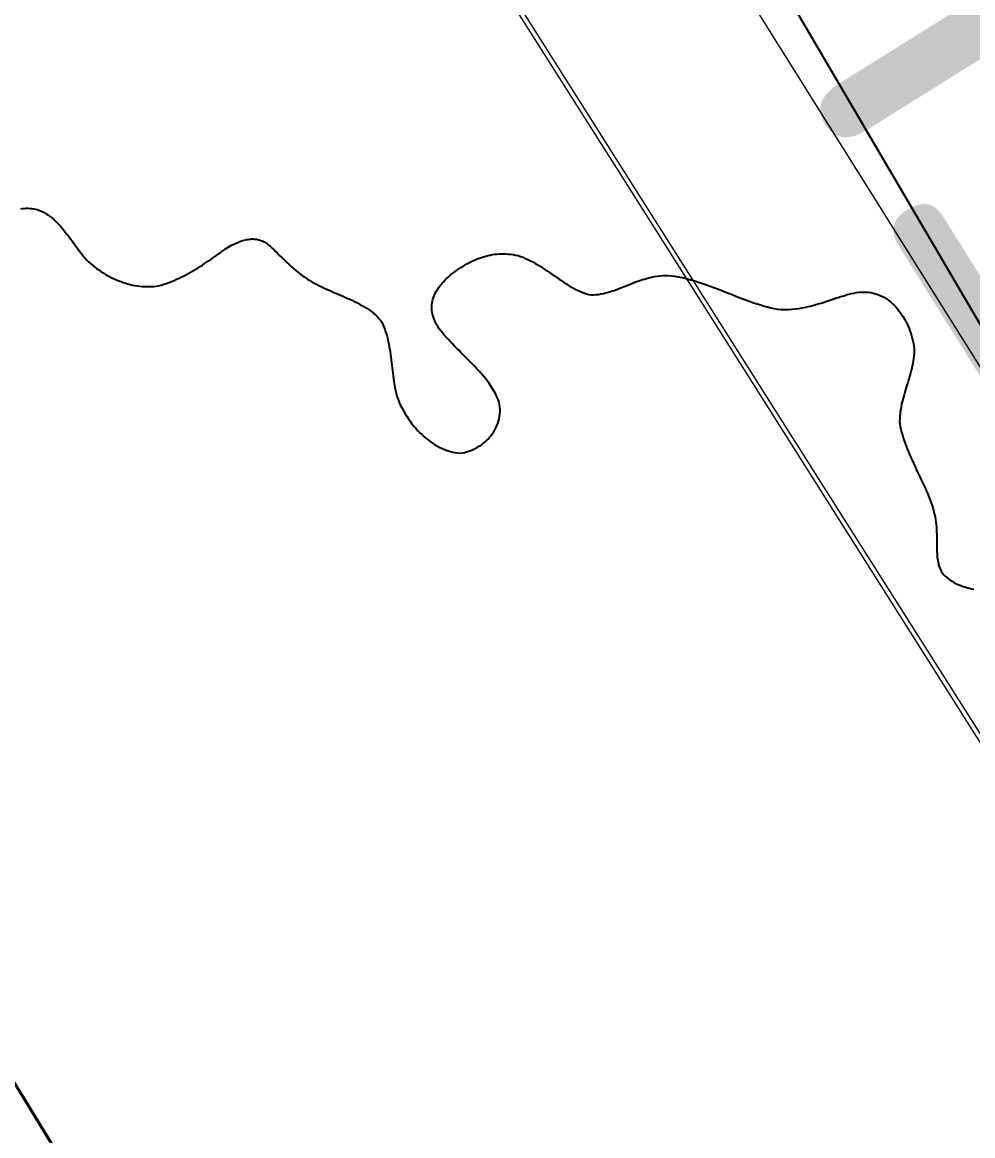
# Model space of a CAD drawing. Header units: metres. Extents: x 507649 to 508899, y 6966965 to 6967377.
# Drawn here: x 507868.299 to 507870.443, y 6967221.868 to 6967224.379 of the extents above; entities that cross this region are included whole.
import ezdxf

# ---------------------------------------------------------------- set-up
doc = ezdxf.new("R2010")
doc.units = ezdxf.units.M
for name, color, linetype in [('C_TEXT_2.5', 7, 'Continuous'), ('EWS_BATTER TOP', 30, 'EARTHWORKS_Batter Ticks 1'), ('HATCH_LANDSCAPE', 1, 'Continuous'), ('mga2020DR_UNLINED', 252, 'Continuous'), ('mga2020VEG_TREE', 252, 'Continuous'), ('TIN BORDER', 5, 'Continuous')]:
    doc.layers.add(name, color=color, linetype=linetype)
doc.layers.add('DR_LINED', color=252, linetype='EXIST_SWD', lineweight=0)
doc.layers.add('HT_UG_LINES', color=252, linetype='EXISTING_HIGH_VOLTAGE', lineweight=0)
doc.layers.add('G-ANNO-TEXT', color=47, linetype='Continuous', lineweight=5, plot=False)
doc.styles.add('Arial_1', font='ISOCP.shx', dxfattribs={"height": 360})
doc.styles.get("Standard").update_dxf_attribs({"font": 'ARIALN.TTF'})
doc.linetypes.add('EARTHWORKS_Batter Ticks 1', pattern='A,0.5,[9,ISOCP.shx,S=1,R=0,X=0,Y=0],3,[9,ISOCP.shx,S=0.5,R=0,X=0,Y=0],2.5', length=6)
doc.linetypes.add('EXIST_SWD', pattern='A,5,-2.5,5,-2,["SWD",Standard,S=2.5,R=0,X=0,Y=-1.25],-8,5,-2.5,5,-2.5', length=37.5)
doc.linetypes.add('EXISTING_HIGH_VOLTAGE', pattern='A,2,-2,2,-2,2,-2,["HV",Standard,S=2.5,R=0,X=0,Y=-1.25],-5.9,2,-2,2,-2', length=25.9)

# ---------------------------------------------------------------- blocks, each defined once
blk = doc.blocks.new('XD_HATCH')
at = {"layer": 'HATCH_LANDSCAPE', "ltscale": 0.5}
h = blk.add_hatch(dxfattribs=at)
h.set_pattern_fill('GRASS', color=256, scale=0.05)
h.set_pattern_definition([(212.013854887, (0, 0), (-0.28538859865, -1.2375190291), [0.238125, -1.557926224]), (167.013854887, (0, 0), (-0.28538859868, -1.23751902925), [0.238125, -1.031875]), (257.013854887, (0, 0), (1.23751902925, -0.28538859868), [0.238125, -1.031875])])
edge = h.paths.add_edge_path()
edge.add_line((507834.6194, 6967286.6003), (507833.7745, 6967278.3766))
edge.add_line((507833.7745, 6967278.3766), (507834.4563, 6967266.5732))
edge.add_arc((507833.4405, 6967266.3882), 1.0325, -56.8269, 10.3208, ccw=False)
edge.add_line((507834.0055, 6967265.524), (507833.7027, 6967265.3348))
edge.add_line((507833.7027, 6967265.3348), (507831.8595, 6967265.8814))
edge.add_arc((507790.5773, 6967261.1965), 41.5471, 6.4744, 11.72996)
edge.add_arc((507652.9266, 6967269.5696), 178.3302, 0.023588, 2.717699)
edge.add_arc((507863.8943, 6967277.5885), 32.8409, 156.38178, 179.23816, ccw=False)
edge.add_line((507833.8043, 6967290.7459), (507834.868, 6967290.3037))
edge.add_line((507834.868, 6967290.3037), (507834.6194, 6967286.6003))
edge = h.paths.add_edge_path()
edge.add_line((507840.3758, 6967264.2031), (507839.0111, 6967268.6216))
edge.add_line((507839.0111, 6967268.6216), (507838.9485, 6967268.9634))
edge.add_line((507838.9485, 6967268.9634), (507838.9635, 6967269.4631))
edge.add_line((507838.9635, 6967269.4631), (507838.7986, 6967271.4707))
edge.add_line((507838.7986, 6967271.4707), (507838.5426, 6967271.9806))
edge.add_line((507838.5426, 6967271.9806), (507838.3277, 6967272.489))
edge.add_line((507838.3277, 6967272.489), (507838.1812, 6967272.9949))
edge.add_line((507838.1812, 6967272.9949), (507838.0533, 6967273.5))
edge.add_line((507838.0533, 6967273.5), (507837.435, 6967274.5364))
edge.add_line((507837.435, 6967274.5364), (507837.4424, 6967274.8298))
edge.add_line((507837.4424, 6967274.8298), (507837.523, 6967275.3334))
edge.add_line((507837.523, 6967275.3334), (507837.4511, 6967275.831))
edge.add_line((507837.4511, 6967275.831), (507837.4008, 6967276.3294))
edge.add_line((507837.4008, 6967276.3294), (507837.3858, 6967276.8292))
edge.add_line((507837.3858, 6967276.8292), (507837.3708, 6967277.329))
edge.add_line((507837.3708, 6967277.329), (507837.3559, 6967277.8288))
edge.add_line((507837.3559, 6967277.8288), (507837.2868, 6967278.3259))
edge.add_line((507837.2868, 6967278.3259), (507837.6201, 6967280.3039))
edge.add_line((507837.6201, 6967280.3039), (507837.7291, 6967281.2981))
edge.add_line((507837.7291, 6967281.2981), (507837.7573, 6967281.7976))
edge.add_line((507837.7573, 6967281.7976), (507837.7637, 6967283.3032))
edge.add_line((507837.7637, 6967283.3032), (507837.8004, 6967283.8019))
edge.add_line((507837.8004, 6967283.8019), (507837.9, 6967284.2949))
edge.add_line((507837.9, 6967284.2949), (507838.1892, 6967285.2728))
edge.add_line((507838.1892, 6967285.2728), (507838.2709, 6967285.7675))
edge.add_line((507838.2709, 6967285.7675), (507838.3266, 6967286.2645))
edge.add_line((507838.3266, 6967286.2645), (507837.056, 6967286.299))
edge.add_line((507837.056, 6967286.299), (507837.0835, 6967286.024))
edge.add_line((507837.0835, 6967286.024), (507836.2865, 6967278.3018))
edge.add_line((507836.2865, 6967278.3018), (507836.7877, 6967269.7623))
edge.add_line((507836.7877, 6967269.7623), (507836.9971, 6967265.9725))
edge.add_arc((507835.4372, 6967265.8975), 1.5617, -51.2364, 2.7548, ccw=False)
edge.add_line((507836.415, 6967264.6797), (507834.7625, 6967263.6386))
edge.add_line((507834.7625, 6967263.6386), (507834.4122, 6967261.6514))
edge.add_line((507834.4122, 6967261.6514), (507838.3369, 6967255.3696))
edge.add_arc((507838.6337, 6967255.5551), 0.35, 211.9938, 302.0004)
edge.add_line((507838.8192, 6967255.2583), (507843.102, 6967257.934))
edge.add_line((507843.102, 6967257.934), (507849.8852, 6967247.0769))
edge.add_line((507849.8852, 6967247.0769), (507845.6775, 6967244.448))
edge.add_arc((507845.8629, 6967244.1511), 0.35, 121.996, 211.996)
edge.add_line((507845.5661, 6967243.9657), (507846.3609, 6967242.6936))
edge.add_arc((507846.6577, 6967242.879), 0.35, 211.996, 301.996)
edge.add_line((507846.8432, 6967242.5822), (507851.0509, 6967245.2111))
edge.add_line((507851.0509, 6967245.2111), (507857.8321, 6967234.3573))
edge.add_line((507857.8321, 6967234.3573), (507858.9988, 6967232.4898))
edge.add_line((507858.9988, 6967232.4898), (507868.4293, 6967217.3956))
edge.add_line((507868.4293, 6967217.3956), (507869.595, 6967215.5298))
edge.add_line((507869.595, 6967215.5298), (507879.0265, 6967200.4339))
edge.add_line((507879.0265, 6967200.4339), (507880.1922, 6967198.5681))
edge.add_line((507880.1922, 6967198.5681), (507889.6237, 6967183.4722))
edge.add_line((507889.6237, 6967183.4722), (507890.8655, 6967181.6516))
edge.add_line((507890.8655, 6967181.6516), (507890.7894, 6967181.6064))
edge.add_line((507890.7894, 6967181.6064), (507900.2209, 6967166.5105))
edge.add_line((507900.2209, 6967166.5105), (507895.9381, 6967163.8347))
edge.add_arc((507896.1235, 6967163.5378), 0.35, 121.994, 211.996)
edge.add_line((507895.8267, 6967163.3524), (507896.6215, 6967162.0802))
edge.add_arc((507896.9183, 6967162.2657), 0.35, 211.9984, 301.996)
edge.add_line((507897.1038, 6967161.9689), (507901.3866, 6967164.6447))
edge.add_line((507901.3866, 6967164.6447), (507910.8181, 6967149.5487))
edge.add_line((507910.8181, 6967149.5487), (507906.5469, 6967146.8811))
edge.add_arc((507906.7649, 6967146.6028), 0.3535, 128.0734, 218.4885)
edge.add_line((507906.4882, 6967146.3828), (507907.8077, 6967145.0972))
edge.add_line((507907.8077, 6967145.0972), (507909.4019, 6967144.1738))
edge.add_line((507909.4019, 6967144.1738), (507911.1824, 6967145.0318))
edge.add_line((507911.1824, 6967145.0318), (507911.5938, 6967146.4662))
edge.add_line((507911.5938, 6967146.4662), (507913.3116, 6967147.5395))
edge.add_line((507913.3116, 6967147.5395), (507911.7607, 6967150.3145))
edge.add_line((507911.7607, 6967150.3145), (507911.3517, 6967151.1377))
edge.add_line((507911.3517, 6967151.1377), (507910.3123, 6967152.8466))
edge.add_line((507910.3123, 6967152.8466), (507910.0252, 6967153.2568))
edge.add_line((507910.0252, 6967153.2568), (507908.2386, 6967155.6779))
edge.add_line((507908.2386, 6967155.6779), (507906.8185, 6967157.7385))
edge.add_line((507906.8185, 6967157.7385), (507905.1467, 6967160.2314))
edge.add_line((507905.1467, 6967160.2314), (507902.6614, 6967164.5743))
edge.add_line((507902.6614, 6967164.5743), (507901.6885, 6967166.3247))
edge.add_line((507901.6885, 6967166.3247), (507890.3492, 6967184.5912))
edge.add_line((507890.3492, 6967184.5912), (507887.9238, 6967188.3817))
edge.add_line((507887.9238, 6967188.3817), (507882.2644, 6967197.2262))
edge.add_line((507882.2644, 6967197.2262), (507881.0853, 6967198.9492))
edge.add_line((507881.0853, 6967198.9492), (507875.2149, 6967208.1494))
edge.add_line((507875.2149, 6967208.1494), (507870.7184, 6967215.3627))
edge.add_line((507870.7184, 6967215.3627), (507864.5811, 6967226.2674))
edge.add_line((507864.5811, 6967226.2674), (507858.7045, 6967235.0792))
edge.add_line((507858.7045, 6967235.0792), (507856.2419, 6967238.7442))
edge.add_line((507856.2419, 6967238.7442), (507855.1022, 6967240.3904))
edge.add_line((507855.1022, 6967240.3904), (507854.8173, 6967240.8019))
edge.add_line((507854.8173, 6967240.8019), (507854.0618, 6967242.0986))
edge.add_line((507854.0618, 6967242.0986), (507852.576, 6967244.7077))
edge.add_line((507852.576, 6967244.7077), (507851.066, 6967247.3016))
edge.add_line((507851.066, 6967247.3016), (507849.5393, 6967249.8852))
edge.add_line((507849.5393, 6967249.8852), (507848.9949, 6967250.7242))
edge.add_line((507848.9949, 6967250.7242), (507848.7226, 6967251.1437))
edge.add_line((507848.7226, 6967251.1437), (507848.4401, 6967251.5567))
edge.add_line((507848.4401, 6967251.5567), (507847.8618, 6967252.3745))
edge.add_line((507847.8618, 6967252.3745), (507847.3356, 6967253.2249))
edge.add_line((507847.3356, 6967253.2249), (507845.7975, 6967255.8013))
edge.add_line((507845.7975, 6967255.8013), (507844.2186, 6967258.446))
edge.add_line((507844.2186, 6967258.446), (507842.8502, 6967261.0217))
edge.add_line((507842.8502, 6967261.0217), (507842.6112, 6967261.4614))
edge.add_line((507842.6112, 6967261.4614), (507842.0412, 6967262.2858))
edge.add_line((507842.0412, 6967262.2858), (507840.3758, 6967264.2031))
blk = doc.blocks.new('BAC V TREE')
for p, q in [((-4.1474, 16.0716), (-4.1203, 16.0759)), ((-4.1203, 16.0759), (-4.0933, 16.0788)), ((-4.0933, 16.0788), (-4.0663, 16.0803)), ((-4.0663, 16.0803), (-4.0394, 16.0805)), ((-4.0394, 16.0805), (-4.0128, 16.0793)), ((-4.0128, 16.0793), (-3.9864, 16.0768)), ((-3.9864, 16.0768), (-3.9602, 16.0728)), ((-3.9602, 16.0728), (-3.9344, 16.0674)), ((-3.9344, 16.0674), (-3.9089, 16.0606)), ((-3.9089, 16.0606), (-3.8839, 16.0524)), ((-3.8839, 16.0524), (-3.8594, 16.0428)), ((-3.8594, 16.0428), (-3.8353, 16.0317)), ((-3.8353, 16.0317), (-3.8072, 16.0167)), ((-3.8072, 16.0167), (-3.7799, 16.0006)), ((-3.7799, 16.0006), (-3.7535, 15.9835)), ((-3.7535, 15.9835), (-3.7279, 15.9653)), ((-3.7279, 15.9653), (-3.7031, 15.9463)), ((-3.7031, 15.9463), (-3.679, 15.9263)), ((-3.679, 15.9263), (-3.6555, 15.9055)), ((-3.6555, 15.9055), (-3.6327, 15.8839)), ((-3.6327, 15.8839), (-3.6105, 15.8616)), ((-3.6105, 15.8616), (-3.5887, 15.8386)), ((-3.5887, 15.8386), (-3.5675, 15.8151)), ((-3.5675, 15.8151), (-3.5466, 15.7909)), ((-3.5466, 15.7909), (-3.5261, 15.7663)), ((-3.5261, 15.7663), (-3.506, 15.7412)), ((-3.506, 15.7412), (-3.4861, 15.7158)), ((-3.4861, 15.7158), (-3.4665, 15.69)), ((-3.4665, 15.69), (-3.447, 15.664)), ((-3.447, 15.664), (-3.4276, 15.6377)), ((-3.4276, 15.6377), (-3.4083, 15.6113)), ((-3.4083, 15.6113), (-3.389, 15.5847)), ((-3.389, 15.5847), (-3.3697, 15.5581)), ((-3.3697, 15.5581), (-3.3504, 15.5316)), ((-3.3504, 15.5316), (-3.3309, 15.505)), ((-1.1542, 15.5084), (-1.1292, 15.5228)), ((-1.1292, 15.5228), (-1.1046, 15.5362)), ((-1.1046, 15.5362), (-1.0806, 15.5487)), ((-1.0806, 15.5487), (-1.0571, 15.5604)), ((-1.0571, 15.5604), (-1.0341, 15.5711)), ((-1.0341, 15.5711), (-1.0117, 15.581)), ((-1.0117, 15.581), (-0.9897, 15.59)), ((-0.9897, 15.59), (-0.9681, 15.5981)), ((-0.9681, 15.5981), (-0.9471, 15.6054)), ((-0.9471, 15.6054), (-0.9265, 15.6118)), ((-0.9265, 15.6118), (-0.9063, 15.6175)), ((-0.9063, 15.6175), (-0.8866, 15.6223)), ((-0.8866, 15.6223), (-0.8673, 15.6262)), ((-0.8673, 15.6262), (-0.8484, 15.6294)), ((-0.8484, 15.6294), (-0.8299, 15.6318)), ((-0.8299, 15.6318), (-0.8118, 15.6334)), ((-0.8118, 15.6334), (-0.7941, 15.6343)), ((-0.7941, 15.6343), (-0.7767, 15.6343)), ((-0.7767, 15.6343), (-0.7597, 15.6337)), ((-0.7597, 15.6337), (-0.7431, 15.6322)), ((-0.7431, 15.6322), (-0.7267, 15.6301)), ((-0.7267, 15.6301), (-0.7108, 15.6272)), ((-0.7108, 15.6272), (-0.6951, 15.6236)), ((-0.6951, 15.6236), (-0.6797, 15.6193)), ((-0.6797, 15.6193), (-0.6646, 15.6143)), ((-0.6646, 15.6143), (-0.6498, 15.6086)), ((-0.6498, 15.6086), (-0.6353, 15.6022)), ((-0.6353, 15.6022), (-0.621, 15.5952)), ((-0.621, 15.5952), (-0.607, 15.5875)), ((-0.607, 15.5875), (-0.5932, 15.5792)), ((-0.5932, 15.5792), (-0.5797, 15.5702)), ((-0.5797, 15.5702), (-0.5619, 15.5558)), ((-0.5619, 15.5558), (-0.5442, 15.5408)), ((-0.5442, 15.5408), (-0.5265, 15.5254)), ((-0.5265, 15.5254), (-0.5088, 15.5095)), ((-3.3309, 15.505), (-3.3112, 15.4786)), ((-3.3112, 15.4786), (-3.2913, 15.4524)), ((-3.2913, 15.4524), (-3.2711, 15.4264)), ((-3.2711, 15.4264), (-3.2506, 15.4007)), ((-3.2506, 15.4007), (-3.2298, 15.3753)), ((-3.2298, 15.3753), (-3.2085, 15.3503)), ((-3.2085, 15.3503), (-3.1867, 15.3258)), ((-1.3922, 15.3373), (-1.3634, 15.3575)), ((-1.3634, 15.3575), (-1.3352, 15.3775)), ((-1.3352, 15.3775), (-1.3076, 15.3972)), ((-1.3076, 15.3972), (-1.2806, 15.4167)), ((-1.2806, 15.4167), (-1.2541, 15.4359)), ((-1.2541, 15.4359), (-1.2283, 15.4547)), ((-1.2283, 15.4547), (-1.203, 15.4731)), ((-1.203, 15.4731), (-1.1783, 15.491)), ((-1.1783, 15.491), (-1.1542, 15.5084)), ((-0.5088, 15.5095), (-0.4911, 15.4931)), ((-0.4911, 15.4931), (-0.4733, 15.4763)), ((-0.4733, 15.4763), (-0.4555, 15.4592)), ((-0.4555, 15.4592), (-0.4375, 15.4417)), ((-0.4375, 15.4417), (-0.4193, 15.4239)), ((-0.4193, 15.4239), (-0.401, 15.4058)), ((-0.401, 15.4058), (-0.3825, 15.3874)), ((-0.3825, 15.3874), (-0.3637, 15.3688)), ((-0.3637, 15.3688), (-0.3447, 15.35)), ((-0.3447, 15.35), (-0.3254, 15.3311)), ((2.4738, 15.3443), (2.5043, 15.3562)), ((2.5043, 15.3562), (2.5351, 15.3672)), ((2.5351, 15.3672), (2.5661, 15.3773)), ((2.5661, 15.3773), (2.5974, 15.3863)), ((2.5974, 15.3863), (2.6289, 15.3944)), ((2.6289, 15.3944), (2.6606, 15.4014)), ((2.6606, 15.4014), (2.6927, 15.4073)), ((2.6927, 15.4073), (2.725, 15.4121)), ((2.725, 15.4121), (2.7576, 15.4158)), ((2.7576, 15.4158), (2.7906, 15.4184)), ((2.7906, 15.4184), (2.8238, 15.4197)), ((2.8238, 15.4197), (2.8574, 15.4198)), ((2.8574, 15.4198), (2.8913, 15.4187)), ((2.8913, 15.4187), (2.9256, 15.4163)), ((2.9256, 15.4163), (2.9602, 15.4126)), ((2.9602, 15.4126), (2.9952, 15.4076)), ((2.9952, 15.4076), (3.0306, 15.4012)), ((3.0306, 15.4012), (3.0664, 15.3934)), ((3.0664, 15.3934), (3.1027, 15.3817)), ((3.1027, 15.3817), (3.1389, 15.3684)), ((3.1389, 15.3684), (3.1748, 15.3535)), ((3.1748, 15.3535), (3.2106, 15.3371)), ((-3.1867, 15.3258), (-3.1645, 15.3018)), ((-3.1645, 15.3018), (-3.1356, 15.2768)), ((-3.1356, 15.2768), (-3.1063, 15.2526)), ((-3.1063, 15.2526), (-3.0766, 15.2292)), ((-3.0766, 15.2292), (-3.0464, 15.2066)), ((-3.0464, 15.2066), (-3.0158, 15.1848)), ((-1.6413, 15.1763), (-1.6083, 15.196)), ((-1.6083, 15.196), (-1.5759, 15.2159)), ((-1.5759, 15.2159), (-1.544, 15.2359)), ((-1.544, 15.2359), (-1.5125, 15.2561)), ((-1.5125, 15.2561), (-1.4816, 15.2764)), ((-1.4816, 15.2764), (-1.4513, 15.2968)), ((-1.4513, 15.2968), (-1.4214, 15.3171)), ((-1.4214, 15.3171), (-1.3922, 15.3373)), ((-0.3254, 15.3311), (-0.3058, 15.312)), ((-0.3058, 15.312), (-0.2858, 15.2928)), ((-0.2858, 15.2928), (-0.2654, 15.2735)), ((-0.2654, 15.2735), (-0.2447, 15.2542)), ((-0.2447, 15.2542), (-0.2235, 15.2348)), ((-0.2235, 15.2348), (-0.2019, 15.2155)), ((-0.2019, 15.2155), (-0.1797, 15.1963)), ((-0.1797, 15.1963), (-0.1571, 15.1771)), ((2.178, 15.1799), (2.207, 15.1996)), ((2.207, 15.1996), (2.236, 15.2186)), ((2.236, 15.2186), (2.2652, 15.237)), ((2.2652, 15.237), (2.2945, 15.2547)), ((2.2945, 15.2547), (2.3239, 15.2716)), ((2.3239, 15.2716), (2.3535, 15.2878)), ((2.3535, 15.2878), (2.3833, 15.3031)), ((2.3833, 15.3031), (2.4133, 15.3177)), ((2.4133, 15.3177), (2.4434, 15.3314)), ((2.4434, 15.3314), (2.4738, 15.3443)), ((3.2106, 15.3371), (3.2462, 15.3195)), ((3.2462, 15.3195), (3.2816, 15.3007)), ((3.2816, 15.3007), (3.3168, 15.2809)), ((3.3168, 15.2809), (3.3519, 15.2602)), ((3.3519, 15.2602), (3.3868, 15.2386)), ((3.3868, 15.2386), (3.4215, 15.2165)), ((3.4215, 15.2165), (3.4561, 15.1937)), ((3.4561, 15.1937), (3.4906, 15.1706)), ((-3.0158, 15.1848), (-2.9849, 15.1639)), ((-2.9849, 15.1639), (-2.9536, 15.1438)), ((-2.9536, 15.1438), (-2.9219, 15.1245)), ((-2.9219, 15.1245), (-2.89, 15.1062)), ((-2.89, 15.1062), (-2.8578, 15.0887)), ((-2.8578, 15.0887), (-2.8252, 15.0721)), ((-2.8252, 15.0721), (-2.7925, 15.0565)), ((-2.7925, 15.0565), (-2.7595, 15.0418)), ((-2.7595, 15.0418), (-2.7263, 15.028)), ((-2.7263, 15.028), (-2.6929, 15.0153)), ((-1.9594, 15.0187), (-1.9223, 15.0339)), ((-1.9223, 15.0339), (-1.8855, 15.0498)), ((-1.8855, 15.0498), (-1.8492, 15.0664)), ((-1.8492, 15.0664), (-1.8134, 15.0835)), ((-1.8134, 15.0835), (-1.778, 15.1012)), ((-1.778, 15.1012), (-1.7431, 15.1194)), ((-1.7431, 15.1194), (-1.7087, 15.138)), ((-1.7087, 15.138), (-1.6748, 15.157)), ((-1.6748, 15.157), (-1.6413, 15.1763)), ((-0.1571, 15.1771), (-0.1339, 15.158)), ((-0.1339, 15.158), (-0.1101, 15.139)), ((-0.1101, 15.139), (-0.0858, 15.1203)), ((-0.0858, 15.1203), (-0.0608, 15.1017)), ((-0.0608, 15.1017), (-0.0351, 15.0833)), ((-0.0351, 15.0833), (-0.0088, 15.0652)), ((-0.0088, 15.0652), (0.0182, 15.0475)), ((0.0182, 15.0475), (0.046, 15.03)), ((0.046, 15.03), (0.0746, 15.0129)), ((1.9855, 15.014), (2.0055, 15.0352)), ((2.0055, 15.0352), (2.0261, 15.0561)), ((2.0261, 15.0561), (2.0475, 15.0767)), ((2.0475, 15.0767), (2.0694, 15.0971)), ((2.0694, 15.0971), (2.0918, 15.1173)), ((2.0918, 15.1173), (2.1205, 15.1387)), ((2.1205, 15.1387), (2.1492, 15.1596)), ((2.1492, 15.1596), (2.178, 15.1799)), ((3.4906, 15.1706), (3.5249, 15.1472)), ((3.5249, 15.1472), (3.5591, 15.1237)), ((3.5591, 15.1237), (3.5932, 15.1001)), ((3.5932, 15.1001), (3.6272, 15.0766)), ((3.6272, 15.0766), (3.6611, 15.0534)), ((3.6611, 15.0534), (3.6948, 15.0305)), ((3.6948, 15.0305), (3.7285, 15.0082)), ((4.7867, 15.0155), (4.8223, 15.0284)), ((4.8223, 15.0284), (4.8583, 15.0407)), ((4.8583, 15.0407), (4.8948, 15.0523)), ((4.8948, 15.0523), (4.9317, 15.063)), ((4.9317, 15.063), (4.969, 15.0728)), ((4.969, 15.0728), (5.0069, 15.0815)), ((5.0069, 15.0815), (5.0453, 15.089)), ((5.0453, 15.089), (5.0843, 15.0952)), ((5.0843, 15.0952), (5.124, 15.1)), ((5.124, 15.1), (5.1643, 15.1031)), ((5.1643, 15.1031), (5.2054, 15.1046)), ((5.2054, 15.1046), (5.2472, 15.1042)), ((5.2472, 15.1042), (5.2946, 15.0997)), ((5.2946, 15.0997), (5.3427, 15.0933)), ((5.3427, 15.0933), (5.3915, 15.085)), ((5.3915, 15.085), (5.4409, 15.075)), ((5.4409, 15.075), (5.4909, 15.0635)), ((5.4909, 15.0635), (5.5414, 15.0506)), ((5.5414, 15.0506), (5.5924, 15.0363)), ((5.5924, 15.0363), (5.6439, 15.0208)), ((-2.6929, 15.0153), (-2.6594, 15.0035)), ((-2.6594, 15.0035), (-2.6257, 14.9927)), ((-2.6257, 14.9927), (-2.5919, 14.9829)), ((-2.5919, 14.9829), (-2.558, 14.9741)), ((-2.558, 14.9741), (-2.5241, 14.9664)), ((-2.5241, 14.9664), (-2.4901, 14.9598)), ((-2.4901, 14.9598), (-2.456, 14.9542)), ((-2.456, 14.9542), (-2.422, 14.9497)), ((-2.422, 14.9497), (-2.3879, 14.9463)), ((-2.3879, 14.9463), (-2.3539, 14.9441)), ((-2.3539, 14.9441), (-2.3199, 14.9429)), ((-2.3199, 14.9429), (-2.2861, 14.943)), ((-2.2861, 14.943), (-2.2523, 14.9441)), ((-2.2523, 14.9441), (-2.2186, 14.9465)), ((-2.2186, 14.9465), (-2.1851, 14.9501)), ((-2.1851, 14.9501), (-2.1517, 14.9548)), ((-2.1517, 14.9548), (-2.1124, 14.9658)), ((-2.1124, 14.9658), (-2.0736, 14.9777)), ((-2.0736, 14.9777), (-2.0351, 14.9906)), ((-2.0351, 14.9906), (-1.997, 15.0042)), ((-1.997, 15.0042), (-1.9594, 15.0187)), ((0.0746, 15.0129), (0.1074, 14.995)), ((0.1074, 14.995), (0.1408, 14.9776)), ((0.1408, 14.9776), (0.1748, 14.9606)), ((0.1748, 14.9606), (0.2092, 14.944)), ((0.2092, 14.944), (0.244, 14.9277)), ((0.244, 14.9277), (0.2791, 14.9117)), ((0.2791, 14.9117), (0.3145, 14.8959)), ((0.3145, 14.8959), (0.3501, 14.8803)), ((0.3501, 14.8803), (0.3858, 14.8648)), ((1.8714, 14.8574), (1.8846, 14.8808)), ((1.8846, 14.8808), (1.8989, 14.9038)), ((1.8989, 14.9038), (1.9143, 14.9265)), ((1.9143, 14.9265), (1.9307, 14.9488)), ((1.9307, 14.9488), (1.9481, 14.9708)), ((1.9481, 14.9708), (1.9664, 14.9926)), ((1.9664, 14.9926), (1.9855, 15.014)), ((3.7285, 15.0082), (3.7621, 14.9864)), ((3.7621, 14.9864), (3.7956, 14.9654)), ((3.7956, 14.9654), (3.8291, 14.9452)), ((3.8291, 14.9452), (3.8624, 14.9261)), ((3.8624, 14.9261), (3.8957, 14.9081)), ((3.8957, 14.9081), (3.929, 14.8913)), ((3.929, 14.8913), (3.9622, 14.8759)), ((3.9622, 14.8759), (3.9954, 14.862)), ((4.3734, 14.8604), (4.4077, 14.8707)), ((4.4077, 14.8707), (4.4418, 14.8818)), ((4.4418, 14.8818), (4.4759, 14.8937)), ((4.4759, 14.8937), (4.51, 14.9063)), ((4.51, 14.9063), (4.5441, 14.9194)), ((4.5441, 14.9194), (4.5783, 14.9329)), ((4.5783, 14.9329), (4.6125, 14.9467)), ((4.6125, 14.9467), (4.6469, 14.9606)), ((4.6469, 14.9606), (4.6815, 14.9746)), ((4.6815, 14.9746), (4.7163, 14.9885)), ((4.7163, 14.9885), (4.7513, 15.0022)), ((4.7513, 15.0022), (4.7867, 15.0155)), ((5.6439, 15.0208), (5.6957, 15.0042)), ((5.6957, 15.0042), (5.7479, 14.9867)), ((5.7479, 14.9867), (5.8003, 14.9684)), ((5.8003, 14.9684), (5.853, 14.9493)), ((5.853, 14.9493), (5.9058, 14.9297)), ((5.9058, 14.9297), (5.9588, 14.9096)), ((5.9588, 14.9096), (6.0119, 14.8892)), ((6.0119, 14.8892), (6.065, 14.8685)), ((6.065, 14.8685), (6.118, 14.8478)), ((0.3858, 14.8648), (0.4216, 14.8493)), ((0.4216, 14.8493), (0.4573, 14.8339)), ((0.4573, 14.8339), (0.493, 14.8185)), ((0.493, 14.8185), (0.5286, 14.803)), ((0.5286, 14.803), (0.564, 14.7874)), ((0.564, 14.7874), (0.5991, 14.7717)), ((0.5991, 14.7717), (0.6339, 14.7557)), ((0.6339, 14.7557), (0.6682, 14.7394)), ((0.6682, 14.7394), (0.7021, 14.7229)), ((0.7021, 14.7229), (0.7355, 14.706)), ((0.7355, 14.706), (0.7683, 14.6887)), ((1.817, 14.6831), (1.8203, 14.7093)), ((1.8203, 14.7093), (1.8252, 14.735)), ((1.8252, 14.735), (1.8317, 14.7603)), ((1.8317, 14.7603), (1.8396, 14.7851)), ((1.8396, 14.7851), (1.8489, 14.8096)), ((1.8489, 14.8096), (1.8595, 14.8337)), ((1.8595, 14.8337), (1.8714, 14.8574)), ((3.9954, 14.862), (4.0285, 14.8498)), ((4.0285, 14.8498), (4.0616, 14.8393)), ((4.0616, 14.8393), (4.0947, 14.8307)), ((4.0947, 14.8307), (4.1278, 14.8242)), ((4.1278, 14.8242), (4.1638, 14.8247)), ((4.1638, 14.8247), (4.1994, 14.8269)), ((4.1994, 14.8269), (4.2347, 14.8308)), ((4.2347, 14.8308), (4.2697, 14.8363)), ((4.2697, 14.8363), (4.3045, 14.8431)), ((4.3045, 14.8431), (4.339, 14.8512)), ((4.339, 14.8512), (4.3734, 14.8604)), ((6.118, 14.8478), (6.171, 14.827)), ((6.171, 14.827), (6.2239, 14.8065)), ((6.2239, 14.8065), (6.2766, 14.7862)), ((6.2766, 14.7862), (6.3291, 14.7662)), ((6.3291, 14.7662), (6.3813, 14.7468)), ((6.3813, 14.7468), (6.4332, 14.7281)), ((6.4332, 14.7281), (6.4847, 14.7101)), ((6.4847, 14.7101), (6.5358, 14.693)), ((7.4184, 14.6911), (7.4624, 14.7044)), ((7.4624, 14.7044), (7.5057, 14.718)), ((7.5057, 14.718), (7.5483, 14.7318)), ((7.5483, 14.7318), (7.5902, 14.7457)), ((7.5902, 14.7457), (7.6315, 14.7595)), ((7.6315, 14.7595), (7.6722, 14.7731)), ((7.6722, 14.7731), (7.7122, 14.7863)), ((7.7122, 14.7863), (7.7516, 14.799)), ((7.7516, 14.799), (7.7904, 14.811)), ((7.7904, 14.811), (7.8287, 14.8221)), ((7.8287, 14.8221), (7.8663, 14.8323)), ((7.8663, 14.8323), (7.9035, 14.8413)), ((7.9035, 14.8413), (7.9401, 14.8491)), ((7.9401, 14.8491), (7.9761, 14.8554)), ((7.9761, 14.8554), (8.0117, 14.8602)), ((8.0117, 14.8602), (8.0468, 14.8632)), ((8.0468, 14.8632), (8.0814, 14.8644)), ((8.0814, 14.8644), (8.1156, 14.8635)), ((8.1156, 14.8635), (8.1493, 14.8604)), ((8.1493, 14.8604), (8.1851, 14.8555)), ((8.1851, 14.8555), (8.22, 14.8484)), ((8.22, 14.8484), (8.2541, 14.8392)), ((8.2541, 14.8392), (8.2874, 14.828)), ((8.2874, 14.828), (8.3198, 14.8149)), ((8.3198, 14.8149), (8.3513, 14.7999)), ((8.3513, 14.7999), (8.3819, 14.7832)), ((8.3819, 14.7832), (8.4116, 14.7647)), ((8.4116, 14.7647), (8.4404, 14.7446)), ((8.4404, 14.7446), (8.4682, 14.7229)), ((8.4682, 14.7229), (8.4951, 14.6998)), ((0.7683, 14.6887), (0.8005, 14.6709)), ((0.8005, 14.6709), (0.8319, 14.6526)), ((0.8319, 14.6526), (0.8625, 14.6338)), ((0.8625, 14.6338), (0.8923, 14.6144)), ((0.8923, 14.6144), (0.9211, 14.5943)), ((0.9211, 14.5943), (0.949, 14.5736)), ((0.949, 14.5736), (0.9758, 14.5521)), ((0.9758, 14.5521), (1.0015, 14.5298)), ((1.8154, 14.6565), (1.817, 14.6831)), ((1.8154, 14.6295), (1.8154, 14.6565)), ((1.8172, 14.602), (1.8154, 14.6295)), ((1.8209, 14.574), (1.8172, 14.602)), ((1.8265, 14.5455), (1.8209, 14.574)), ((1.834, 14.5165), (1.8265, 14.5455)), ((6.5358, 14.693), (6.5864, 14.6768)), ((6.5864, 14.6768), (6.6365, 14.6618)), ((6.6365, 14.6618), (6.686, 14.6481)), ((6.686, 14.6481), (6.7349, 14.6357)), ((6.7349, 14.6357), (6.7831, 14.6249)), ((6.7831, 14.6249), (6.8306, 14.6156)), ((6.8306, 14.6156), (6.8841, 14.6127)), ((6.8841, 14.6127), (6.9368, 14.612)), ((6.9368, 14.612), (6.9886, 14.6133)), ((6.9886, 14.6133), (7.0395, 14.6165)), ((7.0395, 14.6165), (7.0897, 14.6214)), ((7.0897, 14.6214), (7.139, 14.6278)), ((7.139, 14.6278), (7.1874, 14.6357)), ((7.1874, 14.6357), (7.2352, 14.6449)), ((7.2352, 14.6449), (7.2821, 14.6551)), ((7.2821, 14.6551), (7.3283, 14.6664)), ((7.3283, 14.6664), (7.3737, 14.6784)), ((7.3737, 14.6784), (7.4184, 14.6911)), ((8.4951, 14.6998), (8.5211, 14.6753)), ((8.5211, 14.6753), (8.546, 14.6494)), ((8.546, 14.6494), (8.57, 14.6223)), ((8.57, 14.6223), (8.593, 14.594)), ((8.593, 14.594), (8.615, 14.5646)), ((8.615, 14.5646), (8.6359, 14.5343)), ((1.0015, 14.5298), (1.026, 14.5066)), ((1.026, 14.5066), (1.0492, 14.4826)), ((1.0492, 14.4826), (1.0712, 14.4576)), ((1.0712, 14.4576), (1.0889, 14.4251)), ((1.0889, 14.4251), (1.1051, 14.3919)), ((1.1051, 14.3919), (1.1199, 14.3581)), ((1.8436, 14.487), (1.834, 14.5165)), ((1.8552, 14.4569), (1.8436, 14.487)), ((1.869, 14.4264), (1.8552, 14.4569)), ((1.885, 14.3952), (1.869, 14.4264)), ((1.9033, 14.3635), (1.885, 14.3952)), ((8.6359, 14.5343), (8.6558, 14.5029)), ((8.6558, 14.5029), (8.6746, 14.4707)), ((8.6746, 14.4707), (8.6924, 14.4377)), ((8.6924, 14.4377), (8.7091, 14.4041)), ((8.7091, 14.4041), (8.7247, 14.3697)), ((1.1199, 14.3581), (1.1334, 14.3238)), ((1.1334, 14.3238), (1.1457, 14.2889)), ((1.1457, 14.2889), (1.1569, 14.2535)), ((1.1569, 14.2535), (1.167, 14.2176)), ((1.9239, 14.3312), (1.9033, 14.3635)), ((1.9463, 14.3012), (1.9239, 14.3312)), ((1.9704, 14.2709), (1.9463, 14.3012)), ((1.996, 14.2403), (1.9704, 14.2709)), ((2.0229, 14.2096), (1.996, 14.2403)), ((8.7247, 14.3697), (8.7392, 14.3348)), ((8.7392, 14.3348), (8.7525, 14.2995)), ((8.7525, 14.2995), (8.7648, 14.2637)), ((8.7648, 14.2637), (8.7759, 14.2276)), ((8.7759, 14.2276), (8.7858, 14.1912)), ((1.167, 14.2176), (1.1762, 14.1813)), ((1.1762, 14.1813), (1.1845, 14.1446)), ((1.1845, 14.1446), (1.1921, 14.1076)), ((1.1921, 14.1076), (1.1989, 14.0702)), ((1.1989, 14.0702), (1.2051, 14.0325)), ((2.0511, 14.1786), (2.0229, 14.2096)), ((2.0803, 14.1473), (2.0511, 14.1786)), ((2.1105, 14.1158), (2.0803, 14.1473)), ((2.1415, 14.0841), (2.1105, 14.1158)), ((2.1733, 14.052), (2.1415, 14.0841)), ((8.7858, 14.1912), (8.7945, 14.1547)), ((8.7945, 14.1547), (8.8021, 14.1181)), ((8.8021, 14.1181), (8.8085, 14.0814)), ((8.8085, 14.0814), (8.8136, 14.0448)), ((1.2051, 14.0325), (1.2109, 13.9945)), ((1.2109, 13.9945), (1.2162, 13.9563)), ((1.2162, 13.9563), (1.2211, 13.9179)), ((1.2211, 13.9179), (1.2259, 13.8793)), ((2.2056, 14.0197), (2.1733, 14.052)), ((2.2384, 13.9871), (2.2056, 14.0197)), ((2.2716, 13.9543), (2.2384, 13.9871)), ((2.3049, 13.9211), (2.2716, 13.9543)), ((2.3383, 13.8876), (2.3049, 13.9211)), ((8.8044, 13.9004), (8.7991, 13.8648)), ((8.8086, 13.9362), (8.8044, 13.9004)), ((8.8116, 13.9722), (8.8086, 13.9362)), ((8.8133, 14.0084), (8.8116, 13.9722)), ((8.8136, 14.0448), (8.8133, 14.0084)), ((1.2259, 13.8793), (1.2304, 13.8406)), ((1.2304, 13.8406), (1.2349, 13.8018)), ((1.2349, 13.8018), (1.2394, 13.7629)), ((1.2394, 13.7629), (1.2439, 13.724)), ((2.3716, 13.8539), (2.3383, 13.8876)), ((2.4048, 13.8198), (2.3716, 13.8539)), ((2.4376, 13.7854), (2.4048, 13.8198)), ((2.4701, 13.7507), (2.4376, 13.7854)), ((2.5019, 13.7156), (2.4701, 13.7507)), ((8.7779, 13.7586), (8.7693, 13.7234)), ((8.7858, 13.7939), (8.7779, 13.7586)), ((8.7929, 13.8292), (8.7858, 13.7939)), ((8.7991, 13.8648), (8.7929, 13.8292)), ((1.2439, 13.724), (1.2487, 13.6852)), ((1.2487, 13.6852), (1.2538, 13.6463)), ((1.2538, 13.6463), (1.2592, 13.6075)), ((1.2592, 13.6075), (1.265, 13.5689)), ((2.5331, 13.6802), (2.5019, 13.7156)), ((2.5634, 13.6445), (2.5331, 13.6802)), ((2.5928, 13.6084), (2.5634, 13.6445)), ((2.6212, 13.5719), (2.5928, 13.6084)), ((8.7299, 13.5837), (8.7194, 13.5489)), ((8.7403, 13.6185), (8.7299, 13.5837)), ((8.7504, 13.6534), (8.7403, 13.6185)), ((8.7601, 13.6884), (8.7504, 13.6534)), ((8.7693, 13.7234), (8.7601, 13.6884)), ((1.265, 13.5689), (1.2714, 13.5304)), ((1.2714, 13.5304), (1.2785, 13.492)), ((1.2785, 13.492), (1.2862, 13.4539)), ((1.2862, 13.4539), (1.2947, 13.416)), ((1.2947, 13.416), (1.3042, 13.3784)), ((2.6483, 13.5351), (2.6212, 13.5719)), ((2.6741, 13.4979), (2.6483, 13.5351)), ((2.6984, 13.4603), (2.6741, 13.4979)), ((2.7212, 13.4224), (2.6984, 13.4603)), ((2.7422, 13.384), (2.7212, 13.4224)), ((8.6874, 13.4446), (8.677, 13.4098)), ((8.698, 13.4793), (8.6874, 13.4446)), ((8.7087, 13.5141), (8.698, 13.4793)), ((8.7194, 13.5489), (8.7087, 13.5141)), ((1.3042, 13.3784), (1.3146, 13.3411)), ((1.3146, 13.3411), (1.326, 13.3041)), ((1.326, 13.3041), (1.3443, 13.2614)), ((1.3443, 13.2614), (1.3638, 13.2196)), ((2.7614, 13.3453), (2.7422, 13.384)), ((2.7786, 13.3061), (2.7614, 13.3453)), ((2.7937, 13.2665), (2.7786, 13.3061)), ((2.8, 13.2305), (2.7937, 13.2665)), ((8.6392, 13.2704), (8.6312, 13.2354)), ((8.6479, 13.3053), (8.6392, 13.2704)), ((8.6572, 13.3402), (8.6479, 13.3053)), ((8.6669, 13.375), (8.6572, 13.3402)), ((8.677, 13.4098), (8.6669, 13.375)), ((1.3638, 13.2196), (1.3843, 13.1786)), ((1.3843, 13.1786), (1.4058, 13.1386)), ((1.4058, 13.1386), (1.4283, 13.0996)), ((1.4283, 13.0996), (1.4518, 13.0616)), ((2.7978, 13.0562), (2.8025, 13.0901)), ((2.804, 13.1948), (2.8, 13.2305)), ((2.8025, 13.0901), (2.8051, 13.1245)), ((2.8057, 13.1595), (2.804, 13.1948)), ((2.8051, 13.1245), (2.8057, 13.1595)), ((8.608, 13.0943), (8.6048, 13.0587)), ((8.6123, 13.1298), (8.608, 13.0943)), ((8.6177, 13.1651), (8.6123, 13.1298)), ((8.624, 13.2003), (8.6177, 13.1651)), ((8.6312, 13.2354), (8.624, 13.2003)), ((1.4518, 13.0616), (1.4762, 13.0245)), ((1.4762, 13.0245), (1.5015, 12.9886)), ((1.5015, 12.9886), (1.5275, 12.9537)), ((1.5275, 12.9537), (1.5544, 12.92)), ((2.7461, 12.896), (2.76, 12.9266)), ((2.76, 12.9266), (2.7722, 12.958)), ((2.7722, 12.958), (2.7826, 12.99)), ((2.7826, 12.99), (2.7912, 13.0228)), ((2.7912, 13.0228), (2.7978, 13.0562)), ((8.603, 13.023), (8.6025, 12.9871)), ((8.6025, 12.9871), (8.6034, 12.951)), ((8.6048, 13.0587), (8.603, 13.023)), ((8.6034, 12.951), (8.6109, 12.9111)), ((1.5544, 12.92), (1.582, 12.8874)), ((1.582, 12.8874), (1.6103, 12.856)), ((1.6103, 12.856), (1.6392, 12.8258)), ((1.6392, 12.8258), (1.6688, 12.7969)), ((1.6688, 12.7969), (1.6989, 12.7692)), ((1.6989, 12.7692), (1.7296, 12.7429)), ((2.6538, 12.7566), (2.6751, 12.7826)), ((2.6751, 12.7826), (2.695, 12.8095)), ((2.695, 12.8095), (2.7135, 12.8374)), ((2.7135, 12.8374), (2.7306, 12.8663)), ((2.7306, 12.8663), (2.7461, 12.896)), ((8.6109, 12.9111), (8.6198, 12.8711)), ((8.6198, 12.8711), (8.63, 12.8308)), ((8.63, 12.8308), (8.6414, 12.7905)), ((8.6414, 12.7905), (8.6538, 12.75)), ((1.7296, 12.7429), (1.7607, 12.7179)), ((1.7607, 12.7179), (1.7922, 12.6943)), ((1.7922, 12.6943), (1.8242, 12.6721)), ((1.8242, 12.6721), (1.8565, 12.6514)), ((1.8565, 12.6514), (1.8891, 12.6321)), ((1.8891, 12.6321), (1.922, 12.6144)), ((1.922, 12.6144), (1.9551, 12.5981)), ((2.444, 12.5929), (2.4734, 12.6086)), ((2.4734, 12.6086), (2.502, 12.6259)), ((2.502, 12.6259), (2.5298, 12.6445)), ((2.5298, 12.6445), (2.5567, 12.6644)), ((2.5567, 12.6644), (2.5827, 12.6857)), ((2.5827, 12.6857), (2.6075, 12.7081)), ((2.6075, 12.7081), (2.6313, 12.7318)), ((2.6313, 12.7318), (2.6538, 12.7566)), ((8.6538, 12.75), (8.6673, 12.7094)), ((8.6673, 12.7094), (8.6816, 12.6687)), ((8.6816, 12.6687), (8.6969, 12.628)), ((8.6969, 12.628), (8.7129, 12.5872)), ((1.9551, 12.5981), (1.9884, 12.5835)), ((1.9884, 12.5835), (2.0218, 12.5704)), ((2.0218, 12.5704), (2.0553, 12.559)), ((2.0553, 12.559), (2.0888, 12.5493)), ((2.0888, 12.5493), (2.1224, 12.5412)), ((2.1224, 12.5412), (2.1559, 12.5349)), ((2.1559, 12.5349), (2.1894, 12.5304)), ((2.1894, 12.5304), (2.2227, 12.5276)), ((2.2227, 12.5276), (2.2555, 12.5317)), ((2.2555, 12.5317), (2.288, 12.5377)), ((2.288, 12.5377), (2.3201, 12.5454)), ((2.3201, 12.5454), (2.3519, 12.5549)), ((2.3519, 12.5549), (2.3832, 12.5659)), ((2.3832, 12.5659), (2.4139, 12.5786)), ((2.4139, 12.5786), (2.444, 12.5929)), ((8.7129, 12.5872), (8.7296, 12.5464)), ((8.7296, 12.5464), (8.7469, 12.5055)), ((8.7469, 12.5055), (8.7646, 12.4647)), ((8.7646, 12.4647), (8.7829, 12.4239)), ((8.7829, 12.4239), (8.8014, 12.3832)), ((8.8014, 12.3832), (8.8203, 12.3425)), ((8.8203, 12.3425), (8.8393, 12.3019)), ((8.8393, 12.3019), (8.8584, 12.2614)), ((8.8584, 12.2614), (8.8775, 12.2211)), ((8.8775, 12.2211), (8.8966, 12.1809)), ((8.8966, 12.1809), (8.9155, 12.1408)), ((8.9155, 12.1408), (8.9341, 12.1009)), ((8.9341, 12.1009), (8.9525, 12.0613)), ((8.9525, 12.0613), (8.9704, 12.0218)), ((8.9704, 12.0218), (8.9878, 11.9826)), ((8.9878, 11.9826), (9.0047, 11.9437)), ((9.0047, 11.9437), (9.0209, 11.905)), ((9.0209, 11.905), (9.0364, 11.8667)), ((9.0364, 11.8667), (9.0511, 11.8286)), ((9.0511, 11.8286), (9.0648, 11.7909)), ((9.0648, 11.7909), (9.0776, 11.7536)), ((9.0776, 11.7536), (9.0892, 11.7166)), ((9.0892, 11.7166), (9.0994, 11.6771)), ((9.0994, 11.6771), (9.1082, 11.6382)), ((9.1082, 11.6382), (9.1157, 11.6)), ((9.1157, 11.6), (9.1219, 11.5624)), ((9.1219, 11.5624), (9.1271, 11.5254)), ((9.1271, 11.5254), (9.1313, 11.489)), ((9.1313, 11.489), (9.1347, 11.4533)), ((9.1347, 11.4533), (9.1372, 11.4182)), ((9.1372, 11.4182), (9.1391, 11.3837)), ((9.1391, 11.3837), (9.1405, 11.3498)), ((9.1405, 11.3498), (9.1413, 11.3166)), ((9.1413, 11.3166), (9.1419, 11.284)), ((9.1419, 11.284), (9.1421, 11.252)), ((9.1421, 11.252), (9.1423, 11.2207)), ((9.1423, 11.2207), (9.1424, 11.1899)), ((9.1424, 11.1899), (9.1426, 11.1598)), ((9.1426, 11.1598), (9.1429, 11.1303)), ((9.1429, 11.1303), (9.1435, 11.1015)), ((9.1435, 11.1015), (9.1446, 11.0732)), ((9.1446, 11.0732), (9.1461, 11.0456)), ((9.1461, 11.0456), (9.1482, 11.0186)), ((9.1482, 11.0186), (9.151, 10.9923)), ((9.151, 10.9923), (9.1546, 10.9665)), ((9.1546, 10.9665), (9.1591, 10.9414)), ((9.1591, 10.9414), (9.1647, 10.9169)), ((9.1647, 10.9169), (9.1714, 10.893)), ((9.1714, 10.893), (9.1793, 10.8698)), ((9.1793, 10.8698), (9.1885, 10.8471)), ((9.1885, 10.8471), (9.1992, 10.8251)), ((9.1992, 10.8251), (9.2114, 10.8037)), ((9.2114, 10.8037), (9.2253, 10.7829)), ((9.2253, 10.7829), (9.2441, 10.7616)), ((9.2441, 10.7616), (9.2647, 10.741)), ((9.2647, 10.741), (9.2868, 10.7212)), ((9.2868, 10.7212), (9.3105, 10.7023)), ((9.3105, 10.7023), (9.3356, 10.6842)), ((9.3356, 10.6842), (9.362, 10.6671)), ((9.362, 10.6671), (9.3896, 10.6509)), ((9.3896, 10.6509), (9.4184, 10.6357)), ((9.4184, 10.6357), (9.4483, 10.6215)), ((9.4483, 10.6215), (9.4791, 10.6084)), ((9.4791, 10.6084), (9.5109, 10.5963)), ((9.5109, 10.5963), (9.5434, 10.5854)), ((9.5434, 10.5854), (9.5767, 10.5756)), ((9.5767, 10.5756), (9.6106, 10.5671)), ((9.6106, 10.5671), (9.645, 10.5597)), ((9.645, 10.5597), (9.6799, 10.5536))]:
    blk.add_line(p, q)
blk = doc.blocks.new('XE_SURVEY')
at = {"layer": 'DR_LINED'}
blk.add_line((507878.3883, 6967210.9375), (507858.6851, 6967242.408), dxfattribs=at)
at = {"layer": 'HT_UG_LINES', "flags": 128}
for points in [[(507789.4667, 6967316.7029), (507788.3684, 6967309.7897), (507787.5906, 6967304.345), (507786.5299, 6967296.9204), (507786.1764, 6967294.4455), (507785.8396, 6967292.0574), (507785.3238, 6967286.4931), (507785.6977, 6967284.8982), (507786.0888, 6967284.1369), (507786.3463, 6967283.7093), (507788.8599, 6967279.9768), (507790.2564, 6967277.9032), (507791.9321, 6967275.4149), (507794.4997, 6967271.6022), (507795.3367, 6967271.0192), (507796.2378, 6967270.7457), (507799.5312, 6967269.7463), (507804.7149, 6967267.9089), (507809.4238, 6967266.2277), (507812.2491, 6967265.219), (507813.4277, 6967264.7982), (507814.1638, 6967264.6624), (507814.6493, 6967264.6202), (507816.46, 6967265.4695), (507817.3549, 6967265.913), (507819.0321, 6967267.0025), (507819.4514, 6967267.2748), (507821.5479, 6967268.6367), (507825.3216, 6967271.088), (507832.0305, 6967275.4458), (507834.127, 6967276.8077), (507835.0263, 6967277.1714), (507837.3439, 6967278.1089), (507838.0515, 6967278.0891), (507838.5858, 6967277.7184), (507838.9526, 6967277.0076), (507839.1006, 6967275.0131), (507839.1204, 6967274.7473), (507839.6117, 6967273.0982), (507840.1663, 6967271.801), (507840.4074, 6967271.3642), (507841.4473, 6967269.6558), (507842.7473, 6967267.5204), (507844.0472, 6967265.3849), (507845.6071, 6967262.8224), (507846.9071, 6967260.6869), (507848.207, 6967258.5515), (507848.5996, 6967257.9082), (507849.5189, 6967256.4234), (507850.8348, 6967254.2977), (507852.1508, 6967252.1721), (507853.7299, 6967249.6214), (507855.0459, 6967247.4957), (507856.3618, 6967245.3701), (507857.6778, 6967243.2445), (507860.3097, 6967238.9933), (507861.8888, 6967236.4425), (507864.5207, 6967232.1913), (507867.4472, 6967227.5345), (507870.1205, 6967223.3092), (507874.1305, 6967216.9713), (507874.3979, 6967216.5487), (507875.4672, 6967214.8586), (507875.7345, 6967214.4361), (507875.9937, 6967214.0264), (507876.1093, 6967213.8427), (507876.2347, 6967213.6348), (507876.7799, 6967212.7311), (507877.2964, 6967211.8748), (507878.3295, 6967210.1623), (507879.6208, 6967208.0217), (507880.9122, 6967205.881), (507882.2035, 6967203.7403), (507883.7531, 6967201.1715), (507884.7862, 6967199.459), (507885.3027, 6967198.6027), (507886.3358, 6967196.8902), (507886.5941, 6967196.4621), (507887.6237, 6967194.7553), (507888.4767, 6967193.3412), (507888.94, 6967192.6223), (507890.5649, 6967190.1004), (507891.919, 6967187.9989), (507892.9907, 6967186.3355), (507893.0022, 6967186.3177), (507894.898, 6967183.3755), (507896.2521, 6967181.274), (507897.6061, 6967179.1725), (507899.3737, 6967176.4292), (507901.2068, 6967173.1731), (507903.9049, 6967168.3804), (507905.3766, 6967165.7662), (507906.603, 6967163.5877), (507907.5842, 6967161.8449), (507908.8106, 6967159.6664), (507909.3967, 6967158.6252), (507909.8545, 6967156.879), (507910.4885, 6967154.4608), (507910.6153, 6967153.9771), (507911.1185, 6967152.0531), (507911.1484, 6967151.9004), (507911.3935, 6967150.9181), (507912.12, 6967148.0073), (507913.9479, 6967140.7336), (507915.6957, 6967134.1622), (507919.1949, 6967129.0439), (507921.8223, 6967127.0593), (507926.7692, 6967126.1645), (507930.8749, 6967126.9296), (507931.7856, 6967127.2899), (507937.0256, 6967130.8126), (507939.9775, 6967135.6722), (507940.7129, 6967136.8828), (507941.916, 6967140.7851), (507942.6526, 6967143.1741)], [(507876.5924, 6967213.0225), (507876.0755, 6967213.8785), (507875.4415, 6967214.8805), (507875.0061, 6967215.5686), (507873.6695, 6967217.6813), (507871.2634, 6967221.4841), (507870.9961, 6967221.9066), (507870.7288, 6967222.3291), (507869.6594, 6967224.0192), (507868.7989, 6967225.3793), (507868.3228, 6967226.1319), (507867.5853, 6967227.2975), (507866.7188, 6967228.6671), (507865.9328, 6967229.9093), (507865.0234, 6967231.3603), (507864.0666, 6967232.9057), (507863.3562, 6967234.0532), (507862.8311, 6967234.9014), (507862.4424, 6967235.5293), (507861.0634, 6967237.7568), (507860.7387, 6967238.2812), (507860.2479, 6967239.074), (507859.4485, 6967240.3652), (507859.1191, 6967240.8973), (507858.6784, 6967241.6092), (507858.1469, 6967242.4678), (507857.3845, 6967243.6992), (507856.9286, 6967244.4357), (507856.3687, 6967245.34), (507855.9282, 6967246.0516), (507855.6446, 6967246.5097), (507854.7818, 6967247.9034), (507854.3286, 6967248.6353), (507853.5895, 6967249.8292), (507853.2759, 6967250.3358), (507853.0127, 6967250.7609), (507852.5702, 6967251.4756), (507851.9599, 6967252.4614), (507851.4335, 6967253.3117), (507850.607, 6967254.6468), (507850.1176, 6967255.4373), (507849.0648, 6967257.1378), (507848.7681, 6967257.6171), (507848.507, 6967258.0394), (507848.3802, 6967258.2478), (507848.0923, 6967258.7207), (507847.7584, 6967259.2692), (507847.4984, 6967259.6963), (507846.8358, 6967260.7847), (507846.4584, 6967261.4047), (507846.0942, 6967262.003), (507845.5827, 6967262.8434), (507845.1585, 6967263.5402), (507843.8585, 6967265.6756), (507842.2986, 6967268.2381), (507841.1937, 6967270.0532), (507840.5404, 6967271.1265), (507840.2162, 6967271.659), (507839.7666, 6967272.5468)]]:
    blk.add_lwpolyline(points, dxfattribs=at)
at = {"layer": 'mga2020DR_UNLINED'}
for points in [[(507890.6991, 6967200.5784, 5.3095), (507917.0056, 6967158.5361, 4.9247), (507917.0056, 6967158.5361, 4.9247), (507919.1786, 6967155.6551, 5.2167), (507918.4585, 6967152.3996, 5.0857), (507916.7436, 6967150.4757, 5.0478), (507914.1248, 6967149.5917, 5.1406), (507910.8669, 6967152.9771, 4.9437), (507908.1175, 6967156.5123, 5.0083), (507905.2456, 6967161.0117, 5.0172), (507902.2408, 6967166.0224, 4.9259), (507891.2965, 6967183.6766, 5.032), (507882.5668, 6967198.5479, 5.0826), (507872.8027, 6967214.6146, 5.104), (507866.3706, 6967225.1018, 4.915), (507858.6914, 6967237.5078, 5.0093), (507849.5586, 6967251.6025, 5.1308), (507842.9819, 6967261.7158, 5.1781), (507840.465, 6967268.6714, 4.7001)], [(507861.6379, 6967238.4169, 4.3983), (507869.251, 6967225.759, 4.4611), (507875.6393, 6967214.859, 4.3235), (507887.0902, 6967198.1166, 4.2401)]]:
    blk.add_polyline3d(points, dxfattribs=at)
at = {"layer": 'mga2020VEG_TREE', "xscale": 0.1554417355589352, "yscale": 0.1554417355589352, "zscale": 0.1554417355589352, "rotation": 0.001583333339407246}
blk.add_blockref('BAC V TREE', (507868.9407, 6967221.4602, 5.0961), dxfattribs=at)
blk = doc.blocks.new('25027_BNP_Skygate Play-Sheet - 000101 - SITE PLAN')
at = {"layer": 'G-ANNO-TEXT', "insert": (-2322202.56, 3941990.66), "char_height": 1250, "width": 19400.8375, "attachment_point": 1, "style": 'Arial_1'}
blk.add_mtext('SWALE (EXISTING)', dxfattribs=at)
blk = doc.blocks.new('XE_ARCH')
at = {"xscale": 0.001, "yscale": 0.001, "zscale": 0.001, "rotation": 121.996}
blk.add_blockref('25027_BNP_Skygate Play-Sheet - 000101 - SITE PLAN', (509988.1258, 6971273.7702), dxfattribs=at)
blk = doc.blocks.new('A$Cbbbd136e')
at = {"layer": 'TIN BORDER'}
blk.add_lwpolyline([(507902.2194, 6967166.0556), (507891.271, 6967183.7173), (507882.5382, 6967198.595), (507872.7704, 6967214.6687), (507866.336, 6967225.1603), (507858.654, 6967237.5717), (507849.5178, 6967251.6725), (507842.9386, 6967261.7901), (507837.6829, 6967268.6088), (507837.011, 6967286.3837)], dxfattribs=at)
blk = doc.blocks.new('XD_DESIGN BASE_1')
at = {"layer": 'EWS_BATTER TOP'}
blk.add_polyline3d([(507837.011, 6967286.3837, 4.8919), (507837.6829, 6967268.6088, 4.7125), (507842.9386, 6967261.7901, 5.1781), (507849.5178, 6967251.6725, 5.1308), (507858.654, 6967237.5717, 5.0093), (507866.336, 6967225.1603, 4.915), (507872.7704, 6967214.6687, 5.1039), (507882.5382, 6967198.595, 5.0826), (507891.271, 6967183.7173, 5.0319), (507902.2194, 6967166.0556, 4.9259), (507905.2253, 6967161.0427, 5.0172), (507908.0983, 6967156.5414, 5.0083), (507910.8466, 6967153.0073, 4.9437), (507914.1078, 6967149.6177, 5.1406)], dxfattribs=at)
at = {"layer": 'TIN BORDER'}
blk.add_blockref('A$Cbbbd136e', (0, 0), dxfattribs=at)

msp = doc.modelspace()

# ---------------------------------------------------------------- block references
at = {"layer": 'C_TEXT_2.5'}
for name in ['XD_HATCH', 'XE_SURVEY']:
    msp.add_blockref(name, (0, 0), dxfattribs=at)

# ---------------------------------------------------------------- next in the draw order: block references
msp.add_blockref('XE_ARCH', (0, 0), dxfattribs=at)

# ---------------------------------------------------------------- next in the draw order: block references
msp.add_blockref('XD_DESIGN BASE_1', (0, 0), dxfattribs=at)

doc.saveas('drawing.dxf')
